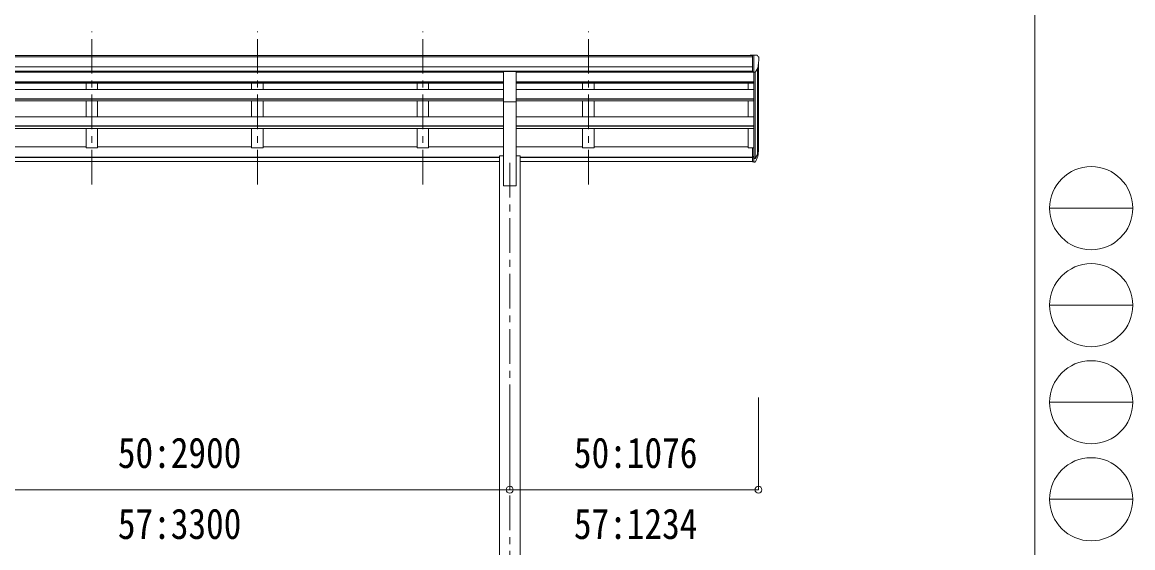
# Model space of a CAD drawing. Units: millimetres at full size, sheet at 1:30; details may follow other scales. Extents: x -21136 to 8479, y -5853 to 6922.
# Drawn here: x 3674 to 8479, y -2553 to -277 of the extents above; entities that cross this region are included whole.
import ezdxf
from ezdxf.enums import TextEntityAlignment as Align

# ---------------------------------------------------------------- set-up
doc = ezdxf.new("R2010")
doc.units = ezdxf.units.MM
doc.header["$LTSCALE"] = 30
doc.header["$PDMODE"] = 32
doc.header["$PDSIZE"] = 30
doc.linetypes.add('CHAIN1', pattern=[8, 5, -1, 1, -1])
for name, color, linetype, lineweight in [('0-1_本体', 4, 'Continuous', 9), ('0-2_部品', 7, 'Continuous', 9), ('0-6_OTH_LINE', 6, 'Continuous', 9), ('0-8_PARTS2', 5, 'CHAIN1', 9), ('F-0_240', 7, 'Continuous', 9)]:
    doc.layers.add(name, color=color, linetype=linetype, lineweight=lineweight)
doc.styles.add('ＭＳ ゴシック', font='')
doc.styles.get('ＭＳ ゴシック').set_extended_font_data('MS Gothic')

msp = doc.modelspace()

# ---------------------------------------------------------------- linework, layer by layer
at = {"layer": '0-1_本体'}
for p, q in [((1833.66, -422.31), (6832.66, -422.31)), ((1833.66, -427.66), (6832.66, -427.66)), ((1833.66, -471.19), (6832.66, -471.19)), ((6854.88, -477.86), (6854.88, -847.57)), ((6859.16, -823.31), (6859.16, -459.06)), ((1833.66, -488.86), (6832.66, -488.86)), ((2910.66, -491.23), (5755.66, -491.23)), ((2910.66, -493.7), (5755.66, -493.7)), ((3950.16, -491.23), (3950.16, -493.7)), ((4000.16, -491.23), (4000.16, -493.7)), ((4666.16, -491.23), (4666.16, -493.7)), ((4716.16, -491.23), (4716.16, -493.7)), ((5382.16, -491.23), (5382.16, -493.7)), ((5432.16, -491.23), (5432.16, -493.7)), ((5810.66, -491.35), (6832.66, -491.35)), ((5810.66, -493.7), (6839.16, -493.7)), ((6098.16, -491.23), (6098.16, -493.7)), ((6148.16, -491.23), (6148.16, -493.7)), ((6839.16, -493.69), (6839.16, -821.14)), ((6845.16, -493.22), (6845.16, -865.57)), ((2910.66, -535.89), (5755.66, -535.89)), ((2910.66, -537.29), (5755.66, -537.29)), ((2910.66, -540.98), (5755.66, -540.98)), ((2910.66, -568.23), (5755.66, -568.23)), ((3950.16, -540.98), (3950.16, -568.23)), ((4000.16, -540.98), (4000.16, -568.23)), ((4666.16, -540.98), (4666.16, -568.23)), ((4716.16, -540.98), (4716.16, -568.23)), ((5382.16, -540.98), (5382.16, -568.23)), ((5432.16, -540.98), (5432.16, -568.23)), ((5810.66, -535.89), (6839.16, -535.89)), ((5810.66, -537.29), (6839.16, -537.29)), ((5810.66, -540.98), (6839.16, -540.98)), ((5810.66, -568.23), (6839.16, -568.23)), ((6098.16, -540.98), (6098.16, -568.23)), ((6148.16, -540.98), (6148.16, -568.23)), ((6814.16, -568.23), (6814.16, -540.98)), ((2910.66, -608.95), (5755.66, -608.95)), ((2910.66, -610.44), (5755.66, -610.44)), ((2910.66, -617.25), (5755.66, -617.25)), ((3950.16, -617.25), (3950.16, -686.74)), ((4000.16, -617.25), (4000.16, -686.74)), ((4666.16, -617.25), (4666.16, -686.74)), ((4716.16, -617.25), (4716.16, -686.74)), ((5382.16, -617.25), (5382.16, -686.74)), ((5432.16, -617.25), (5432.16, -686.74)), ((5755.66, -986.43), (5755.66, -622.49)), ((5810.66, -608.95), (6839.16, -608.95)), ((5810.66, -610.44), (6839.16, -610.44)), ((5810.66, -617.25), (6839.16, -617.25)), ((5810.66, -986.43), (5810.66, -622.49)), ((6098.16, -617.25), (6098.16, -686.74)), ((6148.16, -617.25), (6148.16, -686.74)), ((6814.16, -686.74), (6814.16, -617.25)), ((2910.66, -686.74), (5755.66, -686.74)), ((5810.66, -686.74), (6839.16, -686.74)), ((2910.66, -726.05), (5755.66, -726.05)), ((2910.66, -727.53), (5755.66, -727.53)), ((2910.66, -737.01), (5755.66, -737.01)), ((3950.16, -737.01), (3950.16, -821.97)), ((4666.16, -737.01), (4666.16, -821.97)), ((5382.16, -737.01), (5382.16, -821.97)), ((5810.66, -726.05), (6839.16, -726.05)), ((5810.66, -727.53), (6839.16, -727.53)), ((5810.66, -737.01), (6839.16, -737.01)), ((6098.16, -737.01), (6098.16, -821.97)), ((6814.16, -821.97), (6814.16, -737.01)), ((2928.16, -861.47), (5738.16, -861.47)), ((2928.16, -862.85), (5738.16, -862.85)), ((3284.16, -817.17), (3950.16, -817.17)), ((4000.16, -817.17), (4666.16, -817.17)), ((4716.16, -817.17), (5382.16, -817.17)), ((5432.16, -817.17), (5755.66, -817.17)), ((5738.16, -856.43), (5755.66, -856.43)), ((5738.16, -856.43), (5738.16, -3986.43)), ((5810.66, -817.17), (6098.16, -817.17)), ((5810.66, -856.43), (5828.16, -856.43)), ((5828.16, -856.43), (5828.16, -3986.43)), ((5828.16, -861.47), (6832.66, -861.47)), ((5828.16, -862.85), (6832.66, -862.85)), ((6148.16, -817.17), (6814.16, -817.17)), ((6832.66, -821.97), (6814.16, -821.97)), ((2928.16, -880.03), (5738.16, -880.03)), ((5828.16, -880.03), (6832.66, -880.03)), ((5755.66, -986.43), (5810.66, -986.43))]:
    msp.add_line(p, q, dxfattribs=at)
for points in [[(4000.16, -737.01), (4000.16, -821.97), (3950.16, -821.97)], [(4716.16, -737.01), (4716.16, -821.97), (4666.16, -821.97)], [(5432.16, -737.01), (5432.16, -821.97), (5382.16, -821.97)], [(6148.16, -737.01), (6148.16, -821.97), (6098.16, -821.97)]]:
    msp.add_lwpolyline(points, dxfattribs=at)
at = {"layer": '0-2_部品'}
for p, q in [((6832.66, -420.71), (6822.66, -420.8)), ((6822.66, -422.31), (6822.66, -420.8)), ((6832.66, -492.69), (6832.66, -420.71)), ((6851.16, -420.71), (6832.66, -420.71)), ((6839.16, -493.69), (6839.16, -420.71)), ((6851.16, -420.71), (6853.5, -420.85)), ((6854.25, -421.28), (6858.32, -427.08)), ((6861.16, -430.08), (6861.16, -430.71)), ((6846.79, -491.88), (6856.06, -475.81)), ((5755.66, -490.58), (5810.66, -490.58)), ((5755.66, -622.65), (5755.66, -490.58)), ((5810.66, -622.65), (5810.66, -490.58)), ((6832.66, -492.69), (6839.16, -492.69)), ((6839.16, -493.69), (6844.37, -493.38)), ((5755.66, -622.65), (5810.66, -622.65)), ((6832.66, -821.14), (6832.66, -882.2)), ((6832.66, -821.14), (6839.16, -821.14)), ((6832.66, -859.45), (6839.16, -859.45)), ((6832.66, -864.85), (6839.16, -864.85)), ((6839.16, -821.14), (6839.16, -883.02)), ((6845.6, -865.1), (6855.35, -846.68)), ((6856.77, -847.18), (6846.61, -866.35)), ((6854.19, -864.03), (6846.61, -881.52)), ((6832.66, -882.2), (6839.16, -882.2)), ((6839.16, -865.85), (6844.3, -865.85)), ((6839.16, -867.85), (6844.01, -867.85)), ((6839.16, -883.02), (6844.01, -883.02))]:
    msp.add_line(p, q, dxfattribs=at)
for centre, radius, start, end in [((6853.44, -421.85), 1, 35, 86.5), ((6659.16, -430.71), 202, 347.09739, 0), ((6858.16, -430.08), 3, 0, 87), ((6844.19, -490.38), 3, 273.5, 330), ((6771.22, -820.73), 88.05, 342.78929, 2.77608), ((6770.5, -825.01), 89.07, 345.58812, 5.50424), ((6725.95, -827.95), 133.22, 344.28698, 356.72013), ((6844.01, -864.85), 3, 270, 330), ((6844.01, -880.02), 3, 270, 330), ((6844.3, -864.35), 1.5, 270, 330)]:
    msp.add_arc(centre, radius, start, end, dxfattribs=at)
at = {"layer": '0-6_OTH_LINE'}
for p, q in [((5783.16, -2301.41), (5783.16, -1901.41)), ((6859.16, -2301.41), (6859.16, -1901.41)), ((5783.16, -2301.41), (2883.16, -2301.41)), ((6859.16, -2301.41), (5783.16, -2301.41))]:
    msp.add_line(p, q, dxfattribs=at)
for p in [(5783.16, -2301.41), (6859.16, -2301.41)]:
    msp.add_point(p, dxfattribs=at)
at = {"layer": '0-8_PARTS2'}
for p, q in [((3975.16, -980.23), (3975.16, -317.7)), ((4691.16, -980.23), (4691.16, -317.7)), ((5407.16, -980.23), (5407.16, -317.7)), ((6123.16, -980.23), (6123.16, -317.7)), ((5783.16, -886.43), (5783.16, -4136.43))]:
    msp.add_line(p, q, dxfattribs=at)
at = {"layer": 'F-0_240', "color": 5}
msp.add_line((8054.55, 5787.34), (8054.55, -5852.66), dxfattribs=at)
at = {"layer": 'F-0_240', "color": 4}
for p, q in [((8118.66, -1082.66), (8478.66, -1082.66)), ((8118.66, -1502.66), (8478.66, -1502.66)), ((8118.66, -1922.66), (8478.66, -1922.66)), ((8118.66, -2342.66), (8478.66, -2342.66))]:
    msp.add_line(p, q, dxfattribs=at)
for centre in [(8298.66, -1082.66), (8298.66, -1502.66), (8298.66, -1922.66), (8298.66, -2342.66)]:
    msp.add_circle(centre, 180, dxfattribs=at)

# ---------------------------------------------------------------- texts
at = {"layer": '0-6_OTH_LINE', "color": 7, "style": 'ＭＳ ゴシック', "width": 0.85}
for s, p in [('50:2900', (4087.53, -2246.76)), ('50:1076', (6060.66, -2246.76)), ('57:3300', (4087.53, -2554.12)), ('57:1234', (6060.66, -2554.12))]:
    msp.add_text(s, height=132, dxfattribs=at).set_placement(p, align=Align.BOTTOM_LEFT)

doc.saveas('drawing.dxf')
